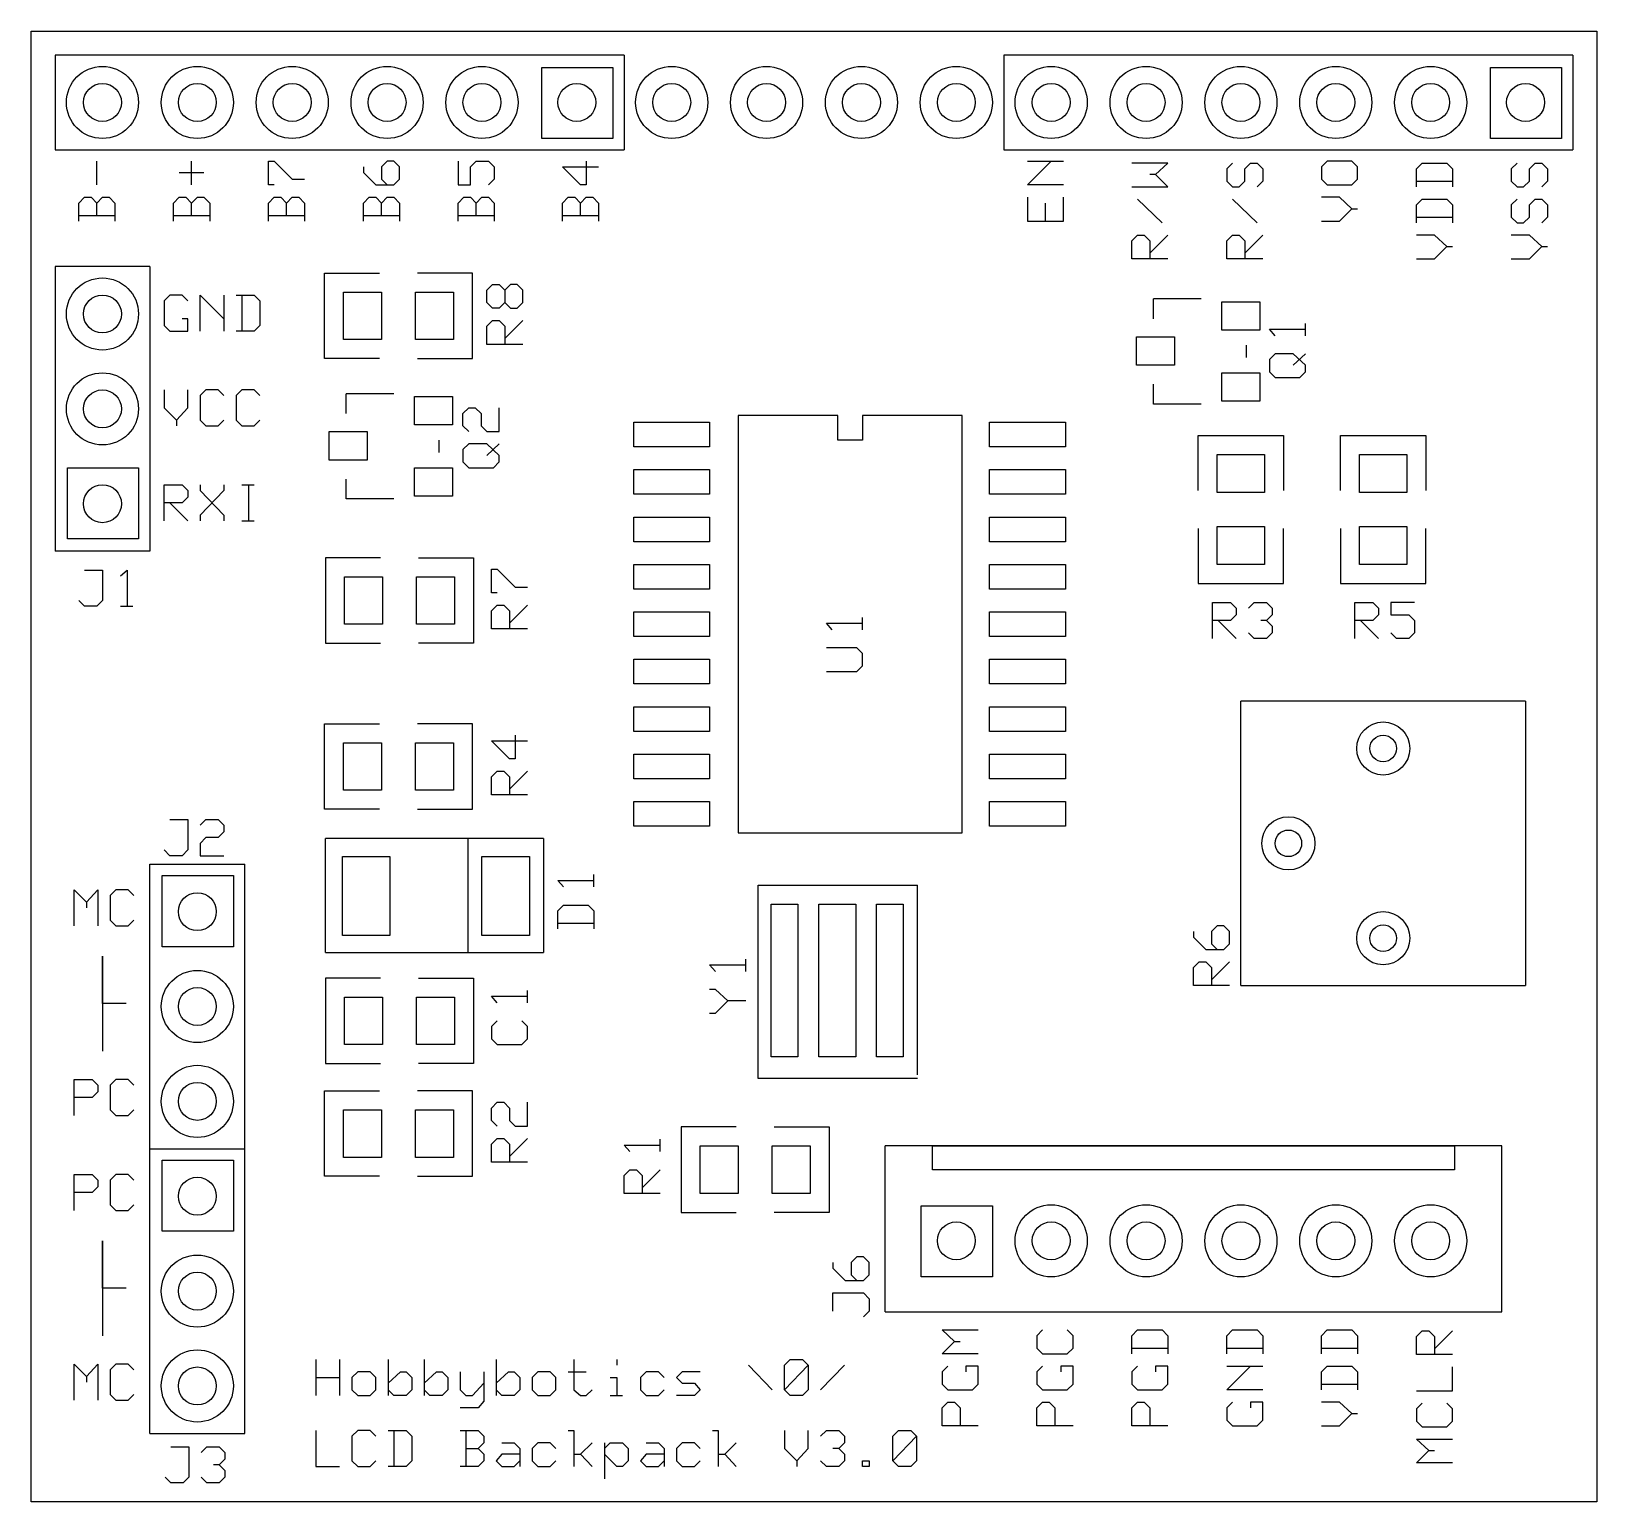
# Model space of a CAD drawing. Extents: x 0 to 1.65, y 0 to 1.55.
import ezdxf

# ---------------------------------------------------------------- set-up
doc = ezdxf.new("R2010")
doc.units = 0
doc.layers.get('0').update_dxf_attribs({"linetype": 'CONTINUOUS'})

msp = doc.modelspace()

# ---------------------------------------------------------------- linework, layer by layer
at = {"color": 7}
for p, q in [((0, 1.55), (1.65, 1.55)), ((0, 0), (0, 1.55)), ((1.65, 1.55), (1.65, 0)), ((0.625, 1.525), (0.025, 1.525)), ((0.025, 1.525), (0.025, 1.425)), ((0.625, 1.525), (0.625, 1.425)), ((1.625, 1.525), (1.025, 1.525)), ((1.025, 1.525), (1.025, 1.425)), ((1.625, 1.525), (1.625, 1.425)), ((0.538, 1.512), (0.613, 1.512)), ((0.538, 1.437), (0.538, 1.512)), ((0.613, 1.512), (0.613, 1.437)), ((1.538, 1.512), (1.613, 1.512)), ((1.538, 1.437), (1.538, 1.512)), ((1.613, 1.512), (1.613, 1.437)), ((0.613, 1.437), (0.538, 1.437)), ((1.613, 1.437), (1.538, 1.437)), ((0.025, 1.425), (0.625, 1.425)), ((1.025, 1.425), (1.625, 1.425)), ((0.069, 1.388), (0.069, 1.413)), ((0.169, 1.388), (0.169, 1.413)), ((0.25, 1.388), (0.25, 1.413)), ((0.25, 1.413), (0.256, 1.413)), ((0.256, 1.413), (0.275, 1.394)), ((0.35, 1.407), (0.35, 1.401)), ((0.375, 1.413), (0.369, 1.407)), ((0.369, 1.407), (0.369, 1.394)), ((0.382, 1.413), (0.375, 1.413)), ((0.388, 1.407), (0.382, 1.413)), ((0.388, 1.394), (0.388, 1.407)), ((0.45, 1.413), (0.45, 1.388)), ((0.463, 1.407), (0.469, 1.413)), ((0.463, 1.388), (0.463, 1.407)), ((0.469, 1.413), (0.482, 1.413)), ((0.482, 1.413), (0.488, 1.407)), ((0.488, 1.407), (0.488, 1.394)), ((0.579, 1.388), (0.56, 1.407)), ((0.56, 1.407), (0.598, 1.407)), ((0.585, 1.413), (0.585, 1.388)), ((1.05, 1.388), (1.075, 1.413)), ((1.05, 1.413), (1.088, 1.413)), ((1.198, 1.411), (1.16, 1.411)), ((1.185, 1.399), (1.198, 1.411)), ((1.266, 1.411), (1.26, 1.405)), ((1.26, 1.405), (1.26, 1.392)), ((1.279, 1.405), (1.285, 1.411)), ((1.279, 1.392), (1.279, 1.405)), ((1.285, 1.411), (1.292, 1.411)), ((1.292, 1.411), (1.298, 1.405)), ((1.298, 1.405), (1.298, 1.392)), ((1.366, 1.413), (1.36, 1.407)), ((1.36, 1.407), (1.36, 1.394)), ((1.392, 1.413), (1.366, 1.413)), ((1.398, 1.407), (1.392, 1.413)), ((1.398, 1.394), (1.398, 1.407)), ((1.46, 1.405), (1.466, 1.411)), ((1.46, 1.386), (1.46, 1.405)), ((1.466, 1.411), (1.492, 1.411)), ((1.492, 1.411), (1.498, 1.405)), ((1.498, 1.405), (1.498, 1.386)), ((1.566, 1.411), (1.56, 1.405)), ((1.56, 1.405), (1.56, 1.392)), ((1.579, 1.405), (1.585, 1.411)), ((1.579, 1.392), (1.579, 1.405)), ((1.585, 1.411), (1.592, 1.411)), ((1.592, 1.411), (1.598, 1.405)), ((1.598, 1.405), (1.598, 1.392)), ((0.156, 1.401), (0.182, 1.401)), ((0.256, 1.388), (0.25, 1.388)), ((0.275, 1.394), (0.288, 1.394)), ((0.35, 1.401), (0.363, 1.388)), ((0.363, 1.388), (0.382, 1.388)), ((0.369, 1.394), (0.375, 1.388)), ((0.382, 1.388), (0.388, 1.394)), ((0.45, 1.388), (0.463, 1.388)), ((0.488, 1.394), (0.482, 1.388)), ((0.585, 1.388), (0.579, 1.388)), ((1.088, 1.388), (1.05, 1.388)), ((1.185, 1.399), (1.179, 1.399)), ((1.198, 1.386), (1.185, 1.399)), ((1.26, 1.392), (1.266, 1.386)), ((1.273, 1.386), (1.279, 1.392)), ((1.298, 1.392), (1.292, 1.386)), ((1.36, 1.394), (1.366, 1.388)), ((1.366, 1.388), (1.392, 1.388)), ((1.392, 1.388), (1.398, 1.394)), ((1.46, 1.392), (1.498, 1.392)), ((1.56, 1.392), (1.566, 1.386)), ((1.573, 1.386), (1.579, 1.392)), ((1.598, 1.392), (1.592, 1.386)), ((0.05, 1.369), (0.056, 1.375)), ((0.056, 1.375), (0.063, 1.375)), ((0.063, 1.375), (0.069, 1.369)), ((0.069, 1.369), (0.075, 1.375)), ((0.075, 1.375), (0.082, 1.375)), ((0.082, 1.375), (0.088, 1.369)), ((0.15, 1.369), (0.156, 1.375)), ((0.156, 1.375), (0.163, 1.375)), ((0.163, 1.375), (0.169, 1.369)), ((0.169, 1.369), (0.175, 1.375)), ((0.175, 1.375), (0.182, 1.375)), ((0.182, 1.375), (0.188, 1.369)), ((0.25, 1.369), (0.256, 1.375)), ((0.256, 1.375), (0.263, 1.375)), ((0.263, 1.375), (0.269, 1.369)), ((0.269, 1.369), (0.275, 1.375)), ((0.275, 1.375), (0.282, 1.375)), ((0.282, 1.375), (0.288, 1.369)), ((0.35, 1.369), (0.356, 1.375)), ((0.356, 1.375), (0.363, 1.375)), ((0.363, 1.375), (0.369, 1.369)), ((0.369, 1.369), (0.375, 1.375)), ((0.375, 1.375), (0.382, 1.375)), ((0.382, 1.375), (0.388, 1.369)), ((0.45, 1.369), (0.456, 1.375)), ((0.456, 1.375), (0.463, 1.375)), ((0.463, 1.375), (0.469, 1.369)), ((0.469, 1.369), (0.475, 1.375)), ((0.475, 1.375), (0.482, 1.375)), ((0.482, 1.375), (0.488, 1.369)), ((0.56, 1.369), (0.566, 1.375)), ((0.566, 1.375), (0.573, 1.375)), ((0.573, 1.375), (0.579, 1.369)), ((0.579, 1.369), (0.585, 1.375)), ((0.585, 1.375), (0.592, 1.375)), ((0.592, 1.375), (0.598, 1.369)), ((1.05, 1.375), (1.05, 1.35)), ((1.088, 1.35), (1.088, 1.375)), ((1.16, 1.386), (1.198, 1.386)), ((1.192, 1.348), (1.166, 1.373)), ((1.266, 1.386), (1.273, 1.386)), ((1.292, 1.348), (1.266, 1.373)), ((1.379, 1.375), (1.36, 1.375)), ((1.392, 1.363), (1.379, 1.375)), ((1.46, 1.367), (1.466, 1.373)), ((1.466, 1.373), (1.492, 1.373)), ((1.492, 1.373), (1.498, 1.367)), ((1.566, 1.373), (1.56, 1.367)), ((1.566, 1.386), (1.573, 1.386)), ((1.579, 1.367), (1.585, 1.373)), ((1.585, 1.373), (1.592, 1.373)), ((1.592, 1.373), (1.598, 1.367)), ((0.05, 1.35), (0.05, 1.369)), ((0.05, 1.356), (0.088, 1.356)), ((0.069, 1.356), (0.069, 1.369)), ((0.088, 1.369), (0.088, 1.35)), ((0.15, 1.35), (0.15, 1.369)), ((0.15, 1.356), (0.188, 1.356)), ((0.169, 1.356), (0.169, 1.369)), ((0.188, 1.369), (0.188, 1.35)), ((0.25, 1.35), (0.25, 1.369)), ((0.25, 1.356), (0.288, 1.356)), ((0.269, 1.356), (0.269, 1.369)), ((0.288, 1.369), (0.288, 1.35)), ((0.35, 1.35), (0.35, 1.369)), ((0.35, 1.356), (0.388, 1.356)), ((0.369, 1.356), (0.369, 1.369)), ((0.388, 1.369), (0.388, 1.35)), ((0.45, 1.35), (0.45, 1.369)), ((0.45, 1.356), (0.488, 1.356)), ((0.469, 1.356), (0.469, 1.369)), ((0.488, 1.369), (0.488, 1.35)), ((0.56, 1.35), (0.56, 1.369)), ((0.56, 1.356), (0.598, 1.356)), ((0.579, 1.356), (0.579, 1.369)), ((0.598, 1.369), (0.598, 1.35)), ((1.069, 1.35), (1.069, 1.369)), ((1.379, 1.35), (1.392, 1.363)), ((1.392, 1.363), (1.398, 1.363)), ((1.46, 1.348), (1.46, 1.367)), ((1.46, 1.354), (1.498, 1.354)), ((1.498, 1.367), (1.498, 1.348)), ((1.56, 1.367), (1.56, 1.354)), ((1.56, 1.354), (1.566, 1.348)), ((1.573, 1.348), (1.579, 1.354)), ((1.579, 1.354), (1.579, 1.367)), ((1.598, 1.354), (1.592, 1.348)), ((1.598, 1.367), (1.598, 1.354)), ((1.05, 1.35), (1.088, 1.35)), ((1.36, 1.35), (1.379, 1.35)), ((1.566, 1.348), (1.573, 1.348)), ((1.16, 1.329), (1.166, 1.335)), ((1.16, 1.31), (1.16, 1.329)), ((1.166, 1.335), (1.173, 1.335)), ((1.173, 1.335), (1.179, 1.329)), ((1.179, 1.316), (1.198, 1.335)), ((1.179, 1.329), (1.179, 1.31)), ((1.26, 1.329), (1.266, 1.335)), ((1.26, 1.31), (1.26, 1.329)), ((1.266, 1.335), (1.273, 1.335)), ((1.273, 1.335), (1.279, 1.329)), ((1.279, 1.316), (1.298, 1.335)), ((1.279, 1.329), (1.279, 1.31)), ((1.479, 1.335), (1.46, 1.335)), ((1.492, 1.323), (1.479, 1.335)), ((1.479, 1.31), (1.492, 1.323)), ((1.492, 1.323), (1.498, 1.323)), ((1.579, 1.335), (1.56, 1.335)), ((1.592, 1.323), (1.579, 1.335)), ((1.579, 1.31), (1.592, 1.323)), ((1.592, 1.323), (1.598, 1.323)), ((1.198, 1.31), (1.16, 1.31)), ((1.298, 1.31), (1.26, 1.31)), ((1.46, 1.31), (1.479, 1.31)), ((1.56, 1.31), (1.579, 1.31)), ((0.025, 1.302), (0.025, 1.002)), ((0.125, 1.302), (0.025, 1.302)), ((0.125, 1.302), (0.125, 1.002)), ((0.309, 1.205), (0.309, 1.295)), ((0.309, 1.295), (0.367, 1.295)), ((0.465, 1.295), (0.407, 1.295)), ((0.465, 1.205), (0.465, 1.295)), ((0.146, 1.272), (0.14, 1.266)), ((0.159, 1.272), (0.146, 1.272)), ((0.165, 1.266), (0.159, 1.272)), ((0.178, 1.234), (0.178, 1.272)), ((0.178, 1.272), (0.203, 1.247)), ((0.203, 1.272), (0.203, 1.234)), ((0.216, 1.272), (0.235, 1.272)), ((0.222, 1.272), (0.222, 1.234)), ((0.235, 1.272), (0.241, 1.266)), ((0.329, 1.275), (0.369, 1.275)), ((0.329, 1.225), (0.329, 1.275)), ((0.369, 1.275), (0.369, 1.225)), ((0.405, 1.275), (0.445, 1.275)), ((0.405, 1.225), (0.405, 1.275)), ((0.445, 1.275), (0.445, 1.225)), ((0.48, 1.277), (0.486, 1.283)), ((0.48, 1.264), (0.48, 1.277)), ((0.486, 1.283), (0.493, 1.283)), ((0.493, 1.283), (0.499, 1.277)), ((0.505, 1.283), (0.499, 1.277)), ((0.499, 1.277), (0.499, 1.264)), ((0.512, 1.283), (0.505, 1.283)), ((0.518, 1.277), (0.512, 1.283)), ((0.518, 1.264), (0.518, 1.277)), ((0.14, 1.266), (0.14, 1.24)), ((0.241, 1.266), (0.241, 1.24)), ((0.486, 1.258), (0.48, 1.264)), ((0.493, 1.258), (0.486, 1.258)), ((0.499, 1.264), (0.493, 1.258)), ((0.499, 1.264), (0.505, 1.258)), ((0.505, 1.258), (0.512, 1.258)), ((0.512, 1.258), (0.518, 1.264)), ((1.233, 1.268), (1.183, 1.268)), ((1.183, 1.247), (1.183, 1.268)), ((1.255, 1.265), (1.295, 1.265)), ((1.255, 1.235), (1.255, 1.265)), ((1.295, 1.265), (1.295, 1.235)), ((0.14, 1.24), (0.146, 1.234)), ((0.165, 1.247), (0.159, 1.247)), ((0.165, 1.234), (0.165, 1.247)), ((0.241, 1.24), (0.235, 1.234)), ((0.48, 1.239), (0.486, 1.245)), ((0.48, 1.22), (0.48, 1.239)), ((0.486, 1.245), (0.493, 1.245)), ((0.493, 1.245), (0.499, 1.239)), ((0.499, 1.226), (0.518, 1.245)), ((0.499, 1.239), (0.499, 1.22)), ((1.343, 1.229), (1.343, 1.242)), ((0.146, 1.234), (0.165, 1.234)), ((0.235, 1.234), (0.216, 1.234)), ((0.369, 1.225), (0.329, 1.225)), ((0.445, 1.225), (0.405, 1.225)), ((1.165, 1.228), (1.205, 1.228)), ((1.165, 1.198), (1.165, 1.228)), ((1.205, 1.228), (1.205, 1.198)), ((1.295, 1.235), (1.255, 1.235)), ((1.311, 1.229), (1.305, 1.236)), ((1.305, 1.236), (1.343, 1.236)), ((0.367, 1.205), (0.309, 1.205)), ((0.407, 1.205), (0.465, 1.205)), ((0.518, 1.22), (0.48, 1.22)), ((1.281, 1.206), (1.281, 1.219)), ((1.311, 1.21), (1.305, 1.204)), ((1.33, 1.21), (1.311, 1.21)), ((1.343, 1.198), (1.33, 1.21)), ((1.33, 1.198), (1.343, 1.21)), ((1.205, 1.198), (1.165, 1.198)), ((1.255, 1.19), (1.295, 1.19)), ((1.255, 1.16), (1.255, 1.19)), ((1.295, 1.19), (1.295, 1.16)), ((1.305, 1.204), (1.305, 1.191)), ((1.305, 1.191), (1.311, 1.185)), ((1.337, 1.185), (1.343, 1.191)), ((1.343, 1.191), (1.343, 1.198)), ((0.14, 1.172), (0.14, 1.153)), ((0.165, 1.153), (0.165, 1.172)), ((0.184, 1.172), (0.178, 1.166)), ((0.197, 1.172), (0.184, 1.172)), ((0.203, 1.166), (0.197, 1.172)), ((0.222, 1.172), (0.216, 1.166)), ((0.235, 1.172), (0.222, 1.172)), ((0.241, 1.166), (0.235, 1.172)), ((1.183, 1.157), (1.183, 1.178)), ((1.311, 1.185), (1.337, 1.185)), ((0.178, 1.166), (0.178, 1.14)), ((0.216, 1.166), (0.216, 1.14)), ((0.382, 1.168), (0.332, 1.168)), ((0.332, 1.147), (0.332, 1.168)), ((0.404, 1.165), (0.444, 1.165)), ((0.404, 1.135), (0.404, 1.165)), ((0.444, 1.165), (0.444, 1.135)), ((1.233, 1.157), (1.183, 1.157)), ((1.295, 1.16), (1.255, 1.16)), ((0.14, 1.153), (0.153, 1.14)), ((0.153, 1.14), (0.165, 1.153)), ((0.153, 1.14), (0.153, 1.134)), ((0.178, 1.14), (0.184, 1.134)), ((0.197, 1.134), (0.203, 1.14)), ((0.216, 1.14), (0.222, 1.134)), ((0.235, 1.134), (0.241, 1.14)), ((0.455, 1.147), (0.461, 1.153)), ((0.455, 1.134), (0.455, 1.147)), ((0.461, 1.153), (0.468, 1.153)), ((0.468, 1.153), (0.474, 1.147)), ((0.474, 1.147), (0.474, 1.134)), ((0.493, 1.128), (0.493, 1.153)), ((0.85, 1.145), (0.745, 1.145)), ((0.745, 1.145), (0.745, 0.705)), ((0.85, 1.119), (0.85, 1.145)), ((0.981, 1.145), (0.876, 1.145)), ((0.876, 1.145), (0.876, 1.119)), ((0.981, 0.705), (0.981, 1.145)), ((0.184, 1.134), (0.197, 1.134)), ((0.222, 1.134), (0.235, 1.134)), ((0.314, 1.128), (0.354, 1.128)), ((0.314, 1.098), (0.314, 1.128)), ((0.354, 1.128), (0.354, 1.098)), ((0.444, 1.135), (0.404, 1.135)), ((0.461, 1.128), (0.455, 1.134)), ((0.474, 1.134), (0.48, 1.128)), ((0.48, 1.128), (0.493, 1.128)), ((0.635, 1.138), (0.715, 1.138)), ((0.635, 1.112), (0.635, 1.138)), ((0.715, 1.138), (0.715, 1.112)), ((1.01, 1.138), (1.09, 1.138)), ((1.01, 1.112), (1.01, 1.138)), ((1.09, 1.138), (1.09, 1.112)), ((1.23, 1.066), (1.23, 1.124)), ((1.23, 1.124), (1.32, 1.124)), ((1.32, 1.124), (1.32, 1.066)), ((1.38, 1.066), (1.38, 1.124)), ((1.38, 1.124), (1.47, 1.124)), ((1.47, 1.124), (1.47, 1.066)), ((0.43, 1.106), (0.43, 1.119)), ((0.461, 1.115), (0.455, 1.109)), ((0.455, 1.109), (0.455, 1.096)), ((0.48, 1.115), (0.461, 1.115)), ((0.493, 1.103), (0.48, 1.115)), ((0.48, 1.103), (0.493, 1.115)), ((0.715, 1.112), (0.635, 1.112)), ((0.876, 1.119), (0.85, 1.119)), ((1.09, 1.112), (1.01, 1.112)), ((0.038, 1.09), (0.113, 1.09)), ((0.038, 1.015), (0.038, 1.09)), ((0.113, 1.09), (0.113, 1.015)), ((0.354, 1.098), (0.314, 1.098)), ((0.404, 1.09), (0.444, 1.09)), ((0.404, 1.06), (0.404, 1.09)), ((0.444, 1.09), (0.444, 1.06)), ((0.455, 1.096), (0.461, 1.09)), ((0.461, 1.09), (0.487, 1.09)), ((0.487, 1.09), (0.493, 1.096)), ((0.493, 1.096), (0.493, 1.103)), ((1.25, 1.104), (1.3, 1.104)), ((1.25, 1.064), (1.25, 1.104)), ((1.3, 1.104), (1.3, 1.064)), ((1.4, 1.104), (1.45, 1.104)), ((1.4, 1.064), (1.4, 1.104)), ((1.45, 1.104), (1.45, 1.064)), ((0.332, 1.057), (0.332, 1.078)), ((0.635, 1.088), (0.715, 1.088)), ((0.635, 1.062), (0.635, 1.088)), ((0.715, 1.088), (0.715, 1.062)), ((1.01, 1.088), (1.09, 1.088)), ((1.01, 1.062), (1.01, 1.088)), ((1.09, 1.088), (1.09, 1.062)), ((0.14, 1.034), (0.14, 1.072)), ((0.14, 1.072), (0.159, 1.072)), ((0.159, 1.072), (0.165, 1.066)), ((0.165, 1.059), (0.159, 1.053)), ((0.165, 1.066), (0.165, 1.059)), ((0.178, 1.072), (0.178, 1.066)), ((0.178, 1.066), (0.203, 1.04)), ((0.203, 1.066), (0.178, 1.04)), ((0.203, 1.072), (0.203, 1.066)), ((0.222, 1.072), (0.235, 1.072)), ((0.229, 1.072), (0.229, 1.034)), ((0.382, 1.057), (0.332, 1.057)), ((0.444, 1.06), (0.404, 1.06)), ((0.715, 1.062), (0.635, 1.062)), ((1.09, 1.062), (1.01, 1.062)), ((1.3, 1.064), (1.25, 1.064)), ((1.45, 1.064), (1.4, 1.064)), ((0.159, 1.053), (0.14, 1.053)), ((0.146, 1.053), (0.165, 1.034)), ((0.178, 1.04), (0.178, 1.034)), ((0.203, 1.04), (0.203, 1.034)), ((0.222, 1.034), (0.235, 1.034)), ((0.635, 1.038), (0.715, 1.038)), ((0.635, 1.012), (0.635, 1.038)), ((0.715, 1.038), (0.715, 1.012)), ((1.01, 1.038), (1.09, 1.038)), ((1.01, 1.012), (1.01, 1.038)), ((1.09, 1.038), (1.09, 1.012)), ((1.23, 1.026), (1.23, 0.968)), ((1.25, 1.028), (1.3, 1.028)), ((1.25, 0.988), (1.25, 1.028)), ((1.3, 1.028), (1.3, 0.988)), ((1.32, 0.968), (1.32, 1.026)), ((1.38, 1.026), (1.38, 0.968)), ((1.4, 1.028), (1.45, 1.028)), ((1.4, 0.988), (1.4, 1.028)), ((1.45, 1.028), (1.45, 0.988)), ((1.47, 0.968), (1.47, 1.026)), ((0.113, 1.015), (0.038, 1.015)), ((0.715, 1.012), (0.635, 1.012)), ((1.09, 1.012), (1.01, 1.012)), ((0.125, 1.002), (0.025, 1.002)), ((0.368, 0.995), (0.31, 0.995)), ((0.31, 0.995), (0.31, 0.905)), ((0.408, 0.995), (0.466, 0.995)), ((0.466, 0.995), (0.466, 0.905)), ((0.056, 0.982), (0.075, 0.982)), ((0.075, 0.982), (0.075, 0.95)), ((0.094, 0.976), (0.101, 0.982)), ((0.101, 0.982), (0.101, 0.944)), ((0.33, 0.975), (0.37, 0.975)), ((0.33, 0.925), (0.33, 0.975)), ((0.37, 0.975), (0.37, 0.925)), ((0.406, 0.975), (0.446, 0.975)), ((0.406, 0.925), (0.406, 0.975)), ((0.446, 0.975), (0.446, 0.925)), ((0.485, 0.958), (0.485, 0.983)), ((0.485, 0.983), (0.491, 0.983)), ((0.491, 0.983), (0.51, 0.964)), ((0.635, 0.988), (0.715, 0.988)), ((0.635, 0.962), (0.635, 0.988)), ((0.715, 0.988), (0.715, 0.962)), ((1.01, 0.988), (1.09, 0.988)), ((1.01, 0.962), (1.01, 0.988)), ((1.09, 0.988), (1.09, 0.962)), ((1.3, 0.988), (1.25, 0.988)), ((1.45, 0.988), (1.4, 0.988)), ((0.491, 0.958), (0.485, 0.958)), ((0.51, 0.964), (0.523, 0.964)), ((0.715, 0.962), (0.635, 0.962)), ((1.09, 0.962), (1.01, 0.962)), ((1.23, 0.968), (1.32, 0.968)), ((1.38, 0.968), (1.47, 0.968)), ((0.056, 0.944), (0.05, 0.95)), ((0.069, 0.944), (0.056, 0.944)), ((0.075, 0.95), (0.069, 0.944)), ((0.094, 0.944), (0.107, 0.944)), ((0.485, 0.939), (0.491, 0.945)), ((0.491, 0.945), (0.498, 0.945)), ((0.498, 0.945), (0.504, 0.939)), ((0.504, 0.926), (0.523, 0.945)), ((1.245, 0.91), (1.245, 0.948)), ((1.245, 0.948), (1.264, 0.948)), ((1.264, 0.948), (1.27, 0.942)), ((1.27, 0.942), (1.27, 0.935)), ((1.283, 0.942), (1.289, 0.948)), ((1.289, 0.948), (1.302, 0.948)), ((1.302, 0.948), (1.308, 0.942)), ((1.308, 0.942), (1.308, 0.935)), ((1.395, 0.91), (1.395, 0.948)), ((1.395, 0.948), (1.414, 0.948)), ((1.414, 0.948), (1.42, 0.942)), ((1.42, 0.942), (1.42, 0.935)), ((1.458, 0.948), (1.433, 0.948)), ((1.433, 0.948), (1.433, 0.935)), ((0.37, 0.925), (0.33, 0.925)), ((0.446, 0.925), (0.406, 0.925)), ((0.485, 0.92), (0.485, 0.939)), ((0.504, 0.939), (0.504, 0.92)), ((0.635, 0.938), (0.715, 0.938)), ((0.635, 0.912), (0.635, 0.938)), ((0.715, 0.938), (0.715, 0.912)), ((0.844, 0.919), (0.838, 0.926)), ((0.838, 0.926), (0.876, 0.926)), ((0.876, 0.919), (0.876, 0.932)), ((1.01, 0.938), (1.09, 0.938)), ((1.01, 0.912), (1.01, 0.938)), ((1.09, 0.938), (1.09, 0.912)), ((1.264, 0.929), (1.245, 0.929)), ((1.251, 0.929), (1.27, 0.91)), ((1.27, 0.935), (1.264, 0.929)), ((1.302, 0.929), (1.296, 0.929)), ((1.308, 0.935), (1.302, 0.929)), ((1.302, 0.929), (1.308, 0.923)), ((1.414, 0.929), (1.395, 0.929)), ((1.401, 0.929), (1.42, 0.91)), ((1.42, 0.935), (1.414, 0.929)), ((1.433, 0.935), (1.452, 0.935)), ((1.452, 0.935), (1.458, 0.929)), ((1.458, 0.929), (1.458, 0.916)), ((0.523, 0.92), (0.485, 0.92)), ((0.715, 0.912), (0.635, 0.912)), ((1.09, 0.912), (1.01, 0.912)), ((1.289, 0.91), (1.283, 0.916)), ((1.302, 0.91), (1.289, 0.91)), ((1.308, 0.916), (1.302, 0.91)), ((1.308, 0.923), (1.308, 0.916)), ((1.439, 0.91), (1.433, 0.916)), ((1.452, 0.91), (1.439, 0.91)), ((1.458, 0.916), (1.452, 0.91)), ((0.31, 0.905), (0.368, 0.905)), ((0.466, 0.905), (0.408, 0.905)), ((0.87, 0.9), (0.838, 0.9)), ((0.876, 0.894), (0.87, 0.9)), ((0.876, 0.881), (0.876, 0.894)), ((0.635, 0.888), (0.715, 0.888)), ((0.635, 0.862), (0.635, 0.888)), ((0.715, 0.888), (0.715, 0.862)), ((0.838, 0.875), (0.87, 0.875)), ((0.87, 0.875), (0.876, 0.881)), ((1.01, 0.888), (1.09, 0.888)), ((1.01, 0.862), (1.01, 0.888)), ((1.09, 0.888), (1.09, 0.862)), ((0.715, 0.862), (0.635, 0.862)), ((1.09, 0.862), (1.01, 0.862)), ((1.275, 0.544), (1.275, 0.844)), ((1.575, 0.844), (1.275, 0.844)), ((1.575, 0.844), (1.575, 0.544)), ((0.635, 0.838), (0.715, 0.838)), ((0.635, 0.812), (0.635, 0.838)), ((0.715, 0.838), (0.715, 0.812)), ((1.01, 0.838), (1.09, 0.838)), ((1.01, 0.812), (1.01, 0.838)), ((1.09, 0.838), (1.09, 0.812)), ((0.309, 0.73), (0.309, 0.82)), ((0.309, 0.82), (0.367, 0.82)), ((0.465, 0.82), (0.407, 0.82)), ((0.465, 0.73), (0.465, 0.82)), ((0.715, 0.812), (0.635, 0.812)), ((1.09, 0.812), (1.01, 0.812)), ((0.329, 0.8), (0.369, 0.8)), ((0.329, 0.75), (0.329, 0.8)), ((0.369, 0.8), (0.369, 0.75)), ((0.405, 0.8), (0.445, 0.8)), ((0.405, 0.75), (0.405, 0.8)), ((0.445, 0.8), (0.445, 0.75)), ((0.504, 0.783), (0.485, 0.802)), ((0.485, 0.802), (0.523, 0.802)), ((0.51, 0.808), (0.51, 0.783)), ((0.51, 0.783), (0.504, 0.783)), ((0.635, 0.788), (0.715, 0.788)), ((0.635, 0.762), (0.635, 0.788)), ((0.715, 0.788), (0.715, 0.762)), ((1.01, 0.788), (1.09, 0.788)), ((1.01, 0.762), (1.01, 0.788)), ((1.09, 0.788), (1.09, 0.762)), ((0.485, 0.764), (0.491, 0.77)), ((0.485, 0.745), (0.485, 0.764)), ((0.491, 0.77), (0.498, 0.77)), ((0.498, 0.77), (0.504, 0.764)), ((0.504, 0.751), (0.523, 0.77)), ((0.504, 0.764), (0.504, 0.745)), ((0.715, 0.762), (0.635, 0.762)), ((1.09, 0.762), (1.01, 0.762)), ((0.369, 0.75), (0.329, 0.75)), ((0.445, 0.75), (0.405, 0.75)), ((0.523, 0.745), (0.485, 0.745)), ((0.367, 0.73), (0.309, 0.73)), ((0.407, 0.73), (0.465, 0.73)), ((0.635, 0.738), (0.715, 0.738)), ((0.635, 0.712), (0.635, 0.738)), ((0.715, 0.738), (0.715, 0.712)), ((1.01, 0.738), (1.09, 0.738)), ((1.01, 0.712), (1.01, 0.738)), ((1.09, 0.738), (1.09, 0.712)), ((0.146, 0.719), (0.165, 0.719)), ((0.165, 0.719), (0.165, 0.687)), ((0.178, 0.713), (0.184, 0.719)), ((0.184, 0.719), (0.197, 0.719)), ((0.197, 0.719), (0.203, 0.713)), ((0.203, 0.713), (0.203, 0.706)), ((0.715, 0.712), (0.635, 0.712)), ((1.09, 0.712), (1.01, 0.712)), ((0.184, 0.7), (0.178, 0.694)), ((0.178, 0.694), (0.178, 0.681)), ((0.197, 0.7), (0.184, 0.7)), ((0.203, 0.706), (0.197, 0.7)), ((0.31, 0.579), (0.31, 0.699)), ((0.54, 0.699), (0.31, 0.699)), ((0.46, 0.699), (0.46, 0.579)), ((0.54, 0.699), (0.54, 0.579)), ((0.745, 0.705), (0.981, 0.705)), ((0.146, 0.681), (0.14, 0.687)), ((0.159, 0.681), (0.146, 0.681)), ((0.165, 0.687), (0.159, 0.681)), ((0.178, 0.681), (0.203, 0.681)), ((0.328, 0.68), (0.378, 0.68)), ((0.328, 0.597), (0.328, 0.68)), ((0.378, 0.68), (0.378, 0.597)), ((0.475, 0.68), (0.525, 0.68)), ((0.475, 0.597), (0.475, 0.68)), ((0.525, 0.68), (0.525, 0.597)), ((0.125, 0.672), (0.225, 0.672)), ((0.125, 0.372), (0.125, 0.672)), ((0.138, 0.66), (0.213, 0.66)), ((0.138, 0.585), (0.138, 0.66)), ((0.213, 0.66), (0.213, 0.585)), ((0.225, 0.372), (0.225, 0.672)), ((0.593, 0.648), (0.593, 0.661)), ((0.045, 0.607), (0.045, 0.645)), ((0.045, 0.645), (0.058, 0.632)), ((0.058, 0.632), (0.07, 0.645)), ((0.07, 0.645), (0.07, 0.607)), ((0.089, 0.645), (0.083, 0.639)), ((0.102, 0.645), (0.089, 0.645)), ((0.108, 0.639), (0.102, 0.645)), ((0.561, 0.648), (0.555, 0.655)), ((0.555, 0.655), (0.593, 0.655)), ((0.766, 0.65), (0.934, 0.65)), ((0.766, 0.446), (0.766, 0.65)), ((0.934, 0.45), (0.934, 0.65)), ((0.058, 0.632), (0.058, 0.626)), ((0.083, 0.639), (0.083, 0.613)), ((0.555, 0.623), (0.561, 0.629)), ((0.561, 0.629), (0.587, 0.629)), ((0.587, 0.629), (0.593, 0.623)), ((0.78, 0.63), (0.808, 0.63)), ((0.78, 0.469), (0.78, 0.63)), ((0.808, 0.63), (0.808, 0.469)), ((0.83, 0.63), (0.869, 0.63)), ((0.83, 0.469), (0.83, 0.63)), ((0.869, 0.63), (0.869, 0.469)), ((0.891, 0.63), (0.919, 0.63)), ((0.891, 0.469), (0.891, 0.63)), ((0.919, 0.63), (0.919, 0.469)), ((0.083, 0.613), (0.089, 0.607)), ((0.102, 0.607), (0.108, 0.613)), ((0.555, 0.604), (0.555, 0.623)), ((0.593, 0.623), (0.593, 0.604)), ((0.089, 0.607), (0.102, 0.607)), ((0.378, 0.597), (0.328, 0.597)), ((0.525, 0.597), (0.475, 0.597)), ((0.555, 0.61), (0.593, 0.61)), ((1.225, 0.601), (1.225, 0.595)), ((1.225, 0.595), (1.238, 0.582)), ((1.25, 0.607), (1.244, 0.601)), ((1.244, 0.601), (1.244, 0.588)), ((1.257, 0.607), (1.25, 0.607)), ((1.263, 0.601), (1.257, 0.607)), ((1.263, 0.588), (1.263, 0.601)), ((0.213, 0.585), (0.138, 0.585)), ((0.31, 0.579), (0.54, 0.579)), ((1.238, 0.582), (1.257, 0.582)), ((1.244, 0.588), (1.25, 0.582)), ((1.257, 0.582), (1.263, 0.588)), ((0.075, 0.525), (0.075, 0.575)), ((0.075, 0.575), (0.075, 0.475)), ((0.721, 0.559), (0.715, 0.566)), ((0.715, 0.566), (0.753, 0.566)), ((0.753, 0.559), (0.753, 0.572)), ((1.225, 0.563), (1.231, 0.569)), ((1.225, 0.544), (1.225, 0.563)), ((1.231, 0.569), (1.238, 0.569)), ((1.238, 0.569), (1.244, 0.563)), ((1.244, 0.55), (1.263, 0.569)), ((1.244, 0.563), (1.244, 0.544)), ((0.368, 0.552), (0.31, 0.552)), ((0.31, 0.552), (0.31, 0.462)), ((0.408, 0.552), (0.466, 0.552)), ((0.466, 0.552), (0.466, 0.462)), ((0.33, 0.532), (0.37, 0.532)), ((0.33, 0.482), (0.33, 0.532)), ((0.37, 0.532), (0.37, 0.482)), ((0.406, 0.532), (0.446, 0.532)), ((0.406, 0.482), (0.406, 0.532)), ((0.446, 0.532), (0.446, 0.482)), ((0.491, 0.526), (0.485, 0.533)), ((0.485, 0.533), (0.523, 0.533)), ((0.523, 0.526), (0.523, 0.539)), ((0.721, 0.54), (0.715, 0.54)), ((0.734, 0.528), (0.721, 0.54)), ((0.721, 0.515), (0.734, 0.528)), ((0.753, 0.528), (0.734, 0.528)), ((1.263, 0.544), (1.225, 0.544)), ((1.275, 0.544), (1.575, 0.544)), ((0.1, 0.525), (0.075, 0.525)), ((0.715, 0.515), (0.721, 0.515)), ((0.491, 0.507), (0.485, 0.501)), ((0.485, 0.501), (0.485, 0.488)), ((0.523, 0.501), (0.517, 0.507)), ((0.523, 0.488), (0.523, 0.501)), ((0.37, 0.482), (0.33, 0.482)), ((0.446, 0.482), (0.406, 0.482)), ((0.485, 0.488), (0.491, 0.482)), ((0.491, 0.482), (0.517, 0.482)), ((0.517, 0.482), (0.523, 0.488)), ((0.31, 0.462), (0.368, 0.462)), ((0.466, 0.462), (0.408, 0.462)), ((0.808, 0.469), (0.78, 0.469)), ((0.869, 0.469), (0.83, 0.469)), ((0.919, 0.469), (0.891, 0.469)), ((0.934, 0.446), (0.766, 0.446)), ((0.045, 0.407), (0.045, 0.445)), ((0.045, 0.445), (0.064, 0.445)), ((0.064, 0.445), (0.07, 0.439)), ((0.07, 0.432), (0.064, 0.426)), ((0.07, 0.439), (0.07, 0.432)), ((0.089, 0.445), (0.083, 0.439)), ((0.083, 0.439), (0.083, 0.413)), ((0.102, 0.445), (0.089, 0.445)), ((0.108, 0.439), (0.102, 0.445)), ((0.309, 0.343), (0.309, 0.433)), ((0.309, 0.433), (0.367, 0.433)), ((0.465, 0.433), (0.407, 0.433)), ((0.465, 0.343), (0.465, 0.433)), ((0.064, 0.426), (0.045, 0.426)), ((0.083, 0.413), (0.089, 0.407)), ((0.102, 0.407), (0.108, 0.413)), ((0.329, 0.413), (0.369, 0.413)), ((0.329, 0.363), (0.329, 0.413)), ((0.369, 0.413), (0.369, 0.363)), ((0.405, 0.413), (0.445, 0.413)), ((0.405, 0.363), (0.405, 0.413)), ((0.445, 0.413), (0.445, 0.363)), ((0.485, 0.415), (0.491, 0.421)), ((0.485, 0.402), (0.485, 0.415)), ((0.491, 0.421), (0.498, 0.421)), ((0.498, 0.421), (0.504, 0.415)), ((0.504, 0.415), (0.504, 0.402)), ((0.523, 0.396), (0.523, 0.421)), ((0.089, 0.407), (0.102, 0.407)), ((0.491, 0.396), (0.485, 0.402)), ((0.504, 0.402), (0.51, 0.396)), ((0.51, 0.396), (0.523, 0.396)), ((0.485, 0.377), (0.491, 0.383)), ((0.491, 0.383), (0.498, 0.383)), ((0.498, 0.383), (0.504, 0.377)), ((0.504, 0.364), (0.523, 0.383)), ((0.663, 0.369), (0.663, 0.382)), ((0.743, 0.395), (0.685, 0.395)), ((0.685, 0.395), (0.685, 0.305)), ((0.783, 0.395), (0.841, 0.395)), ((0.841, 0.395), (0.841, 0.305)), ((0.125, 0.372), (0.225, 0.372)), ((0.125, 0.072), (0.125, 0.372)), ((0.125, 0.372), (0.225, 0.372)), ((0.225, 0.072), (0.225, 0.372)), ((0.369, 0.363), (0.329, 0.363)), ((0.445, 0.363), (0.405, 0.363)), ((0.485, 0.358), (0.485, 0.377)), ((0.504, 0.377), (0.504, 0.358)), ((0.631, 0.369), (0.625, 0.376)), ((0.625, 0.376), (0.663, 0.376)), ((0.705, 0.375), (0.745, 0.375)), ((0.705, 0.325), (0.705, 0.375)), ((0.745, 0.375), (0.745, 0.325)), ((0.781, 0.375), (0.821, 0.375)), ((0.781, 0.325), (0.781, 0.375)), ((0.821, 0.375), (0.821, 0.325)), ((1.55, 0.375), (0.9, 0.375)), ((0.9, 0.2), (0.9, 0.375)), ((0.95, 0.375), (1.5, 0.375)), ((0.95, 0.35), (0.95, 0.375)), ((1.5, 0.375), (1.5, 0.35)), ((1.55, 0.2), (1.55, 0.375)), ((0.138, 0.36), (0.213, 0.36)), ((0.138, 0.285), (0.138, 0.36)), ((0.213, 0.36), (0.213, 0.285)), ((0.523, 0.358), (0.485, 0.358)), ((0.625, 0.344), (0.631, 0.35)), ((0.631, 0.35), (0.638, 0.35)), ((0.638, 0.35), (0.644, 0.344)), ((0.644, 0.331), (0.663, 0.35)), ((1.5, 0.35), (0.95, 0.35)), ((0.045, 0.307), (0.045, 0.345)), ((0.045, 0.345), (0.064, 0.345)), ((0.064, 0.345), (0.07, 0.339)), ((0.07, 0.332), (0.064, 0.326)), ((0.07, 0.339), (0.07, 0.332)), ((0.089, 0.345), (0.083, 0.339)), ((0.083, 0.339), (0.083, 0.313)), ((0.102, 0.345), (0.089, 0.345)), ((0.108, 0.339), (0.102, 0.345)), ((0.367, 0.343), (0.309, 0.343)), ((0.407, 0.343), (0.465, 0.343)), ((0.625, 0.325), (0.625, 0.344)), ((0.644, 0.344), (0.644, 0.325)), ((0.064, 0.326), (0.045, 0.326)), ((0.663, 0.325), (0.625, 0.325)), ((0.745, 0.325), (0.705, 0.325)), ((0.821, 0.325), (0.781, 0.325)), ((0.083, 0.313), (0.089, 0.307)), ((0.089, 0.307), (0.102, 0.307)), ((0.102, 0.307), (0.108, 0.313)), ((0.685, 0.305), (0.743, 0.305)), ((0.841, 0.305), (0.783, 0.305)), ((0.938, 0.312), (1.013, 0.312)), ((0.938, 0.237), (0.938, 0.312)), ((1.013, 0.312), (1.013, 0.237)), ((0.213, 0.285), (0.138, 0.285)), ((0.075, 0.225), (0.075, 0.275)), ((0.075, 0.275), (0.075, 0.175)), ((0.845, 0.252), (0.845, 0.246)), ((0.87, 0.258), (0.864, 0.252)), ((0.864, 0.252), (0.864, 0.239)), ((0.877, 0.258), (0.87, 0.258)), ((0.883, 0.252), (0.877, 0.258)), ((0.883, 0.239), (0.883, 0.252)), ((0.845, 0.246), (0.858, 0.233)), ((0.858, 0.233), (0.877, 0.233)), ((0.864, 0.239), (0.87, 0.233)), ((0.877, 0.233), (0.883, 0.239)), ((1.013, 0.237), (0.938, 0.237)), ((0.1, 0.225), (0.075, 0.225)), ((0.845, 0.201), (0.845, 0.22)), ((0.845, 0.22), (0.877, 0.22)), ((0.877, 0.22), (0.883, 0.214)), ((0.883, 0.201), (0.877, 0.195)), ((0.883, 0.214), (0.883, 0.201)), ((0.9, 0.2), (1.55, 0.2)), ((0.973, 0.169), (0.96, 0.181)), ((0.96, 0.181), (0.998, 0.181)), ((0.96, 0.156), (0.973, 0.169)), ((0.973, 0.169), (0.979, 0.169)), ((1.066, 0.181), (1.06, 0.175)), ((1.06, 0.175), (1.06, 0.162)), ((1.098, 0.175), (1.092, 0.181)), ((1.098, 0.162), (1.098, 0.175)), ((1.16, 0.175), (1.166, 0.181)), ((1.16, 0.156), (1.16, 0.175)), ((1.166, 0.181), (1.192, 0.181)), ((1.192, 0.181), (1.198, 0.175)), ((1.198, 0.175), (1.198, 0.156)), ((1.26, 0.175), (1.266, 0.181)), ((1.26, 0.156), (1.26, 0.175)), ((1.266, 0.181), (1.292, 0.181)), ((1.292, 0.181), (1.298, 0.175)), ((1.298, 0.175), (1.298, 0.156)), ((1.36, 0.175), (1.366, 0.181)), ((1.36, 0.156), (1.36, 0.175)), ((1.366, 0.181), (1.392, 0.181)), ((1.392, 0.181), (1.398, 0.175)), ((1.398, 0.175), (1.398, 0.156)), ((1.46, 0.174), (1.466, 0.18)), ((1.46, 0.155), (1.46, 0.174)), ((1.466, 0.18), (1.473, 0.18)), ((1.473, 0.18), (1.479, 0.174)), ((1.479, 0.161), (1.498, 0.18)), ((1.479, 0.174), (1.479, 0.155)), ((0.3, 0.15), (0.3, 0.112)), ((0.325, 0.15), (0.325, 0.112)), ((0.376, 0.15), (0.376, 0.112)), ((0.414, 0.15), (0.414, 0.112)), ((0.49, 0.15), (0.49, 0.112)), ((0.572, 0.15), (0.572, 0.118)), ((0.617, 0.15), (0.617, 0.144)), ((0.794, 0.144), (0.8, 0.15)), ((0.8, 0.15), (0.813, 0.15)), ((0.813, 0.15), (0.819, 0.144)), ((0.998, 0.156), (0.96, 0.156)), ((1.06, 0.162), (1.066, 0.156)), ((1.066, 0.156), (1.092, 0.156)), ((1.092, 0.156), (1.098, 0.162)), ((1.16, 0.162), (1.198, 0.162)), ((1.26, 0.162), (1.298, 0.162)), ((1.36, 0.162), (1.398, 0.162)), ((1.498, 0.155), (1.46, 0.155)), ((0.045, 0.107), (0.045, 0.145)), ((0.045, 0.145), (0.058, 0.132)), ((0.058, 0.132), (0.07, 0.145)), ((0.058, 0.132), (0.058, 0.126)), ((0.07, 0.145), (0.07, 0.107)), ((0.089, 0.145), (0.083, 0.139)), ((0.083, 0.139), (0.083, 0.113)), ((0.102, 0.145), (0.089, 0.145)), ((0.108, 0.139), (0.102, 0.145)), ((0.344, 0.137), (0.338, 0.131)), ((0.357, 0.137), (0.344, 0.137)), ((0.363, 0.131), (0.357, 0.137)), ((0.376, 0.125), (0.389, 0.137)), ((0.389, 0.137), (0.395, 0.137)), ((0.395, 0.137), (0.401, 0.131)), ((0.414, 0.125), (0.427, 0.137)), ((0.427, 0.137), (0.433, 0.137)), ((0.433, 0.137), (0.439, 0.131)), ((0.452, 0.137), (0.452, 0.118)), ((0.477, 0.137), (0.477, 0.106)), ((0.49, 0.125), (0.503, 0.137)), ((0.503, 0.137), (0.509, 0.137)), ((0.509, 0.137), (0.515, 0.131)), ((0.534, 0.137), (0.528, 0.131)), ((0.547, 0.137), (0.534, 0.137)), ((0.553, 0.131), (0.547, 0.137)), ((0.566, 0.137), (0.585, 0.137)), ((0.648, 0.137), (0.642, 0.131)), ((0.661, 0.137), (0.648, 0.137)), ((0.667, 0.131), (0.661, 0.137)), ((0.686, 0.137), (0.68, 0.131)), ((0.705, 0.137), (0.686, 0.137)), ((0.756, 0.144), (0.781, 0.118)), ((0.794, 0.118), (0.794, 0.144)), ((0.794, 0.118), (0.819, 0.144)), ((0.819, 0.144), (0.819, 0.118)), ((0.832, 0.118), (0.857, 0.144)), ((0.966, 0.143), (0.96, 0.137)), ((0.96, 0.137), (0.96, 0.124)), ((0.998, 0.143), (0.985, 0.143)), ((0.985, 0.143), (0.985, 0.137)), ((0.998, 0.124), (0.998, 0.143)), ((1.066, 0.143), (1.06, 0.137)), ((1.06, 0.137), (1.06, 0.124)), ((1.098, 0.143), (1.085, 0.143)), ((1.085, 0.143), (1.085, 0.137)), ((1.098, 0.124), (1.098, 0.143)), ((1.166, 0.143), (1.16, 0.137)), ((1.16, 0.137), (1.16, 0.124)), ((1.198, 0.143), (1.185, 0.143)), ((1.185, 0.143), (1.185, 0.137)), ((1.198, 0.124), (1.198, 0.143)), ((1.26, 0.118), (1.285, 0.143)), ((1.26, 0.143), (1.298, 0.143)), ((1.36, 0.137), (1.366, 0.143)), ((1.36, 0.118), (1.36, 0.137)), ((1.366, 0.143), (1.392, 0.143)), ((1.392, 0.143), (1.398, 0.137)), ((1.398, 0.137), (1.398, 0.118)), ((1.498, 0.117), (1.498, 0.142)), ((0.3, 0.131), (0.325, 0.131)), ((0.338, 0.131), (0.338, 0.118)), ((0.338, 0.118), (0.344, 0.112)), ((0.357, 0.112), (0.363, 0.118)), ((0.363, 0.118), (0.363, 0.131)), ((0.382, 0.112), (0.376, 0.118)), ((0.401, 0.118), (0.395, 0.112)), ((0.401, 0.131), (0.401, 0.118)), ((0.42, 0.112), (0.414, 0.118)), ((0.439, 0.118), (0.433, 0.112)), ((0.439, 0.131), (0.439, 0.118)), ((0.452, 0.118), (0.458, 0.112)), ((0.465, 0.112), (0.477, 0.125)), ((0.496, 0.112), (0.49, 0.118)), ((0.515, 0.118), (0.509, 0.112)), ((0.515, 0.131), (0.515, 0.118)), ((0.528, 0.131), (0.528, 0.118)), ((0.528, 0.118), (0.534, 0.112)), ((0.547, 0.112), (0.553, 0.118)), ((0.553, 0.118), (0.553, 0.131)), ((0.572, 0.118), (0.579, 0.112)), ((0.585, 0.112), (0.591, 0.118)), ((0.61, 0.131), (0.617, 0.131)), ((0.617, 0.131), (0.617, 0.112)), ((0.642, 0.131), (0.642, 0.118)), ((0.642, 0.118), (0.648, 0.112)), ((0.661, 0.112), (0.667, 0.118)), ((0.68, 0.131), (0.686, 0.125)), ((0.686, 0.125), (0.699, 0.125)), ((0.699, 0.125), (0.705, 0.118)), ((0.705, 0.118), (0.699, 0.112)), ((0.8, 0.112), (0.794, 0.118)), ((0.819, 0.118), (0.813, 0.112)), ((0.96, 0.124), (0.966, 0.118)), ((0.966, 0.118), (0.992, 0.118)), ((0.992, 0.118), (0.998, 0.124)), ((1.06, 0.124), (1.066, 0.118)), ((1.066, 0.118), (1.092, 0.118)), ((1.092, 0.118), (1.098, 0.124)), ((1.16, 0.124), (1.166, 0.118)), ((1.166, 0.118), (1.192, 0.118)), ((1.192, 0.118), (1.198, 0.124)), ((1.298, 0.118), (1.26, 0.118)), ((1.36, 0.124), (1.398, 0.124)), ((1.46, 0.117), (1.498, 0.117)), ((0.083, 0.113), (0.089, 0.107)), ((0.089, 0.107), (0.102, 0.107)), ((0.102, 0.107), (0.108, 0.113)), ((0.344, 0.112), (0.357, 0.112)), ((0.395, 0.112), (0.382, 0.112)), ((0.433, 0.112), (0.42, 0.112)), ((0.471, 0.099), (0.452, 0.099)), ((0.458, 0.112), (0.465, 0.112)), ((0.477, 0.106), (0.471, 0.099)), ((0.509, 0.112), (0.496, 0.112)), ((0.534, 0.112), (0.547, 0.112)), ((0.579, 0.112), (0.585, 0.112)), ((0.61, 0.112), (0.623, 0.112)), ((0.648, 0.112), (0.661, 0.112)), ((0.699, 0.112), (0.68, 0.112)), ((0.813, 0.112), (0.8, 0.112)), ((0.96, 0.099), (0.966, 0.105)), ((0.96, 0.08), (0.96, 0.099)), ((0.966, 0.105), (0.973, 0.105)), ((0.973, 0.105), (0.979, 0.099)), ((0.979, 0.099), (0.979, 0.08)), ((1.06, 0.099), (1.066, 0.105)), ((1.06, 0.08), (1.06, 0.099)), ((1.066, 0.105), (1.073, 0.105)), ((1.073, 0.105), (1.079, 0.099)), ((1.079, 0.099), (1.079, 0.08)), ((1.16, 0.099), (1.166, 0.105)), ((1.16, 0.08), (1.16, 0.099)), ((1.166, 0.105), (1.173, 0.105)), ((1.173, 0.105), (1.179, 0.099)), ((1.179, 0.099), (1.179, 0.08)), ((1.266, 0.105), (1.26, 0.099)), ((1.26, 0.099), (1.26, 0.086)), ((1.298, 0.105), (1.285, 0.105)), ((1.285, 0.105), (1.285, 0.099)), ((1.298, 0.086), (1.298, 0.105)), ((1.379, 0.105), (1.36, 0.105)), ((1.392, 0.093), (1.379, 0.105)), ((1.466, 0.104), (1.46, 0.098)), ((1.498, 0.098), (1.492, 0.104)), ((1.26, 0.086), (1.266, 0.08)), ((1.292, 0.08), (1.298, 0.086)), ((1.379, 0.08), (1.392, 0.093)), ((1.392, 0.093), (1.398, 0.093)), ((1.46, 0.098), (1.46, 0.085)), ((1.46, 0.085), (1.466, 0.079)), ((1.492, 0.079), (1.498, 0.085)), ((1.498, 0.085), (1.498, 0.098)), ((0.125, 0.072), (0.225, 0.072)), ((0.3, 0.075), (0.3, 0.037)), ((0.344, 0.075), (0.338, 0.069)), ((0.338, 0.069), (0.338, 0.043)), ((0.357, 0.075), (0.344, 0.075)), ((0.363, 0.069), (0.357, 0.075)), ((0.376, 0.075), (0.395, 0.075)), ((0.382, 0.075), (0.382, 0.037)), ((0.395, 0.075), (0.401, 0.069)), ((0.401, 0.069), (0.401, 0.043)), ((0.452, 0.075), (0.471, 0.075)), ((0.458, 0.075), (0.458, 0.037)), ((0.471, 0.075), (0.477, 0.069)), ((0.477, 0.069), (0.477, 0.062)), ((0.566, 0.075), (0.572, 0.075)), ((0.572, 0.075), (0.572, 0.037)), ((0.718, 0.075), (0.724, 0.075)), ((0.724, 0.075), (0.724, 0.037)), ((0.794, 0.075), (0.794, 0.056)), ((0.819, 0.056), (0.819, 0.075)), ((0.832, 0.069), (0.838, 0.075)), ((0.838, 0.075), (0.851, 0.075)), ((0.851, 0.075), (0.857, 0.069)), ((0.857, 0.069), (0.857, 0.062)), ((0.908, 0.069), (0.914, 0.075)), ((0.908, 0.043), (0.908, 0.069)), ((0.908, 0.043), (0.933, 0.069)), ((0.914, 0.075), (0.927, 0.075)), ((0.927, 0.075), (0.933, 0.069)), ((0.933, 0.069), (0.933, 0.043)), ((0.998, 0.08), (0.96, 0.08)), ((1.098, 0.08), (1.06, 0.08)), ((1.198, 0.08), (1.16, 0.08)), ((1.266, 0.08), (1.292, 0.08)), ((1.36, 0.08), (1.379, 0.08)), ((1.473, 0.054), (1.46, 0.066)), ((1.46, 0.066), (1.498, 0.066)), ((1.466, 0.079), (1.492, 0.079)), ((0.147, 0.058), (0.166, 0.058)), ((0.166, 0.058), (0.166, 0.026)), ((0.179, 0.052), (0.185, 0.058)), ((0.185, 0.058), (0.198, 0.058)), ((0.198, 0.058), (0.204, 0.052)), ((0.204, 0.052), (0.204, 0.045)), ((0.458, 0.056), (0.471, 0.056)), ((0.477, 0.062), (0.471, 0.056)), ((0.471, 0.056), (0.477, 0.05)), ((0.477, 0.05), (0.477, 0.043)), ((0.496, 0.05), (0.49, 0.043)), ((0.496, 0.062), (0.509, 0.062)), ((0.515, 0.05), (0.496, 0.05)), ((0.509, 0.062), (0.515, 0.056)), ((0.515, 0.056), (0.515, 0.037)), ((0.534, 0.062), (0.528, 0.056)), ((0.528, 0.056), (0.528, 0.043)), ((0.547, 0.062), (0.534, 0.062)), ((0.553, 0.056), (0.547, 0.062)), ((0.572, 0.05), (0.579, 0.05)), ((0.591, 0.062), (0.579, 0.05)), ((0.579, 0.05), (0.591, 0.037)), ((0.604, 0.062), (0.604, 0.024)), ((0.604, 0.056), (0.61, 0.062)), ((0.617, 0.037), (0.604, 0.05)), ((0.61, 0.062), (0.623, 0.062)), ((0.623, 0.062), (0.629, 0.056)), ((0.629, 0.056), (0.629, 0.043)), ((0.648, 0.05), (0.642, 0.043)), ((0.648, 0.062), (0.661, 0.062)), ((0.667, 0.05), (0.648, 0.05)), ((0.661, 0.062), (0.667, 0.056)), ((0.667, 0.056), (0.667, 0.037)), ((0.686, 0.062), (0.68, 0.056)), ((0.68, 0.056), (0.68, 0.043)), ((0.699, 0.062), (0.686, 0.062)), ((0.705, 0.056), (0.699, 0.062)), ((0.724, 0.05), (0.731, 0.05)), ((0.743, 0.062), (0.731, 0.05)), ((0.731, 0.05), (0.743, 0.037)), ((0.794, 0.056), (0.807, 0.043)), ((0.807, 0.043), (0.819, 0.056)), ((0.851, 0.056), (0.845, 0.056)), ((0.857, 0.062), (0.851, 0.056)), ((0.851, 0.056), (0.857, 0.05)), ((0.857, 0.05), (0.857, 0.043)), ((1.46, 0.041), (1.473, 0.054)), ((1.473, 0.054), (1.479, 0.054)), ((0.198, 0.039), (0.192, 0.039)), ((0.204, 0.045), (0.198, 0.039)), ((0.198, 0.039), (0.204, 0.033)), ((0.204, 0.033), (0.204, 0.026)), ((0.3, 0.037), (0.325, 0.037)), ((0.338, 0.043), (0.344, 0.037)), ((0.344, 0.037), (0.357, 0.037)), ((0.357, 0.037), (0.363, 0.043)), ((0.395, 0.037), (0.376, 0.037)), ((0.401, 0.043), (0.395, 0.037)), ((0.471, 0.037), (0.452, 0.037)), ((0.477, 0.043), (0.471, 0.037)), ((0.49, 0.043), (0.496, 0.037)), ((0.496, 0.037), (0.509, 0.037)), ((0.509, 0.037), (0.515, 0.043)), ((0.528, 0.043), (0.534, 0.037)), ((0.534, 0.037), (0.547, 0.037)), ((0.547, 0.037), (0.553, 0.043)), ((0.623, 0.037), (0.617, 0.037)), ((0.629, 0.043), (0.623, 0.037)), ((0.642, 0.043), (0.648, 0.037)), ((0.648, 0.037), (0.661, 0.037)), ((0.661, 0.037), (0.667, 0.043)), ((0.68, 0.043), (0.686, 0.037)), ((0.686, 0.037), (0.699, 0.037)), ((0.699, 0.037), (0.705, 0.043)), ((0.807, 0.043), (0.807, 0.037)), ((0.838, 0.037), (0.832, 0.043)), ((0.851, 0.037), (0.838, 0.037)), ((0.857, 0.043), (0.851, 0.037)), ((0.876, 0.037), (0.876, 0.043)), ((0.876, 0.043), (0.883, 0.043)), ((0.883, 0.037), (0.876, 0.037)), ((0.883, 0.043), (0.883, 0.037)), ((0.914, 0.037), (0.908, 0.043)), ((0.927, 0.037), (0.914, 0.037)), ((0.933, 0.043), (0.927, 0.037)), ((1.498, 0.041), (1.46, 0.041)), ((0.147, 0.02), (0.141, 0.026)), ((0.16, 0.02), (0.147, 0.02)), ((0.166, 0.026), (0.16, 0.02)), ((0.185, 0.02), (0.179, 0.026)), ((0.198, 0.02), (0.185, 0.02)), ((0.204, 0.026), (0.198, 0.02)), ((1.65, 0), (0, 0))]:
    msp.add_line(p, q, dxfattribs=at)
for centre, radius in [((0.075, 1.475), 0.038), ((0.175, 1.475), 0.038), ((0.275, 1.475), 0.038), ((0.375, 1.475), 0.038), ((0.475, 1.475), 0.038), ((0.675, 1.475), 0.038), ((0.775, 1.475), 0.038), ((0.875, 1.475), 0.038), ((0.975, 1.475), 0.038), ((1.075, 1.475), 0.038), ((1.175, 1.475), 0.038), ((1.275, 1.475), 0.038), ((1.375, 1.475), 0.038), ((1.475, 1.475), 0.038), ((0.075, 1.475), 0.02), ((0.175, 1.475), 0.02), ((0.275, 1.475), 0.02), ((0.375, 1.475), 0.02), ((0.475, 1.475), 0.02), ((0.575, 1.475), 0.02), ((0.675, 1.475), 0.02), ((0.775, 1.475), 0.02), ((0.875, 1.475), 0.02), ((0.975, 1.475), 0.02), ((1.075, 1.475), 0.02), ((1.175, 1.475), 0.02), ((1.275, 1.475), 0.02), ((1.375, 1.475), 0.02), ((1.475, 1.475), 0.02), ((1.575, 1.475), 0.02), ((0.075, 1.252), 0.038), ((0.075, 1.252), 0.02), ((0.075, 1.152), 0.038), ((0.075, 1.152), 0.02), ((0.075, 1.052), 0.02), ((1.425, 0.794), 0.028), ((1.425, 0.794), 0.014), ((1.325, 0.694), 0.028), ((1.325, 0.694), 0.014), ((0.175, 0.622), 0.02), ((1.425, 0.594), 0.028), ((1.425, 0.594), 0.014), ((0.175, 0.522), 0.038), ((0.175, 0.522), 0.02), ((0.175, 0.422), 0.038), ((0.175, 0.422), 0.02), ((0.175, 0.322), 0.02), ((1.075, 0.275), 0.038), ((1.175, 0.275), 0.038), ((1.275, 0.275), 0.038), ((1.375, 0.275), 0.038), ((1.475, 0.275), 0.038), ((0.975, 0.275), 0.02), ((1.075, 0.275), 0.02), ((1.175, 0.275), 0.02), ((1.275, 0.275), 0.02), ((1.375, 0.275), 0.02), ((1.475, 0.275), 0.02), ((0.175, 0.222), 0.038), ((0.175, 0.222), 0.02), ((0.175, 0.122), 0.038), ((0.175, 0.122), 0.02)]:
    msp.add_circle(centre, radius, dxfattribs=at)

doc.saveas('drawing.dxf')
